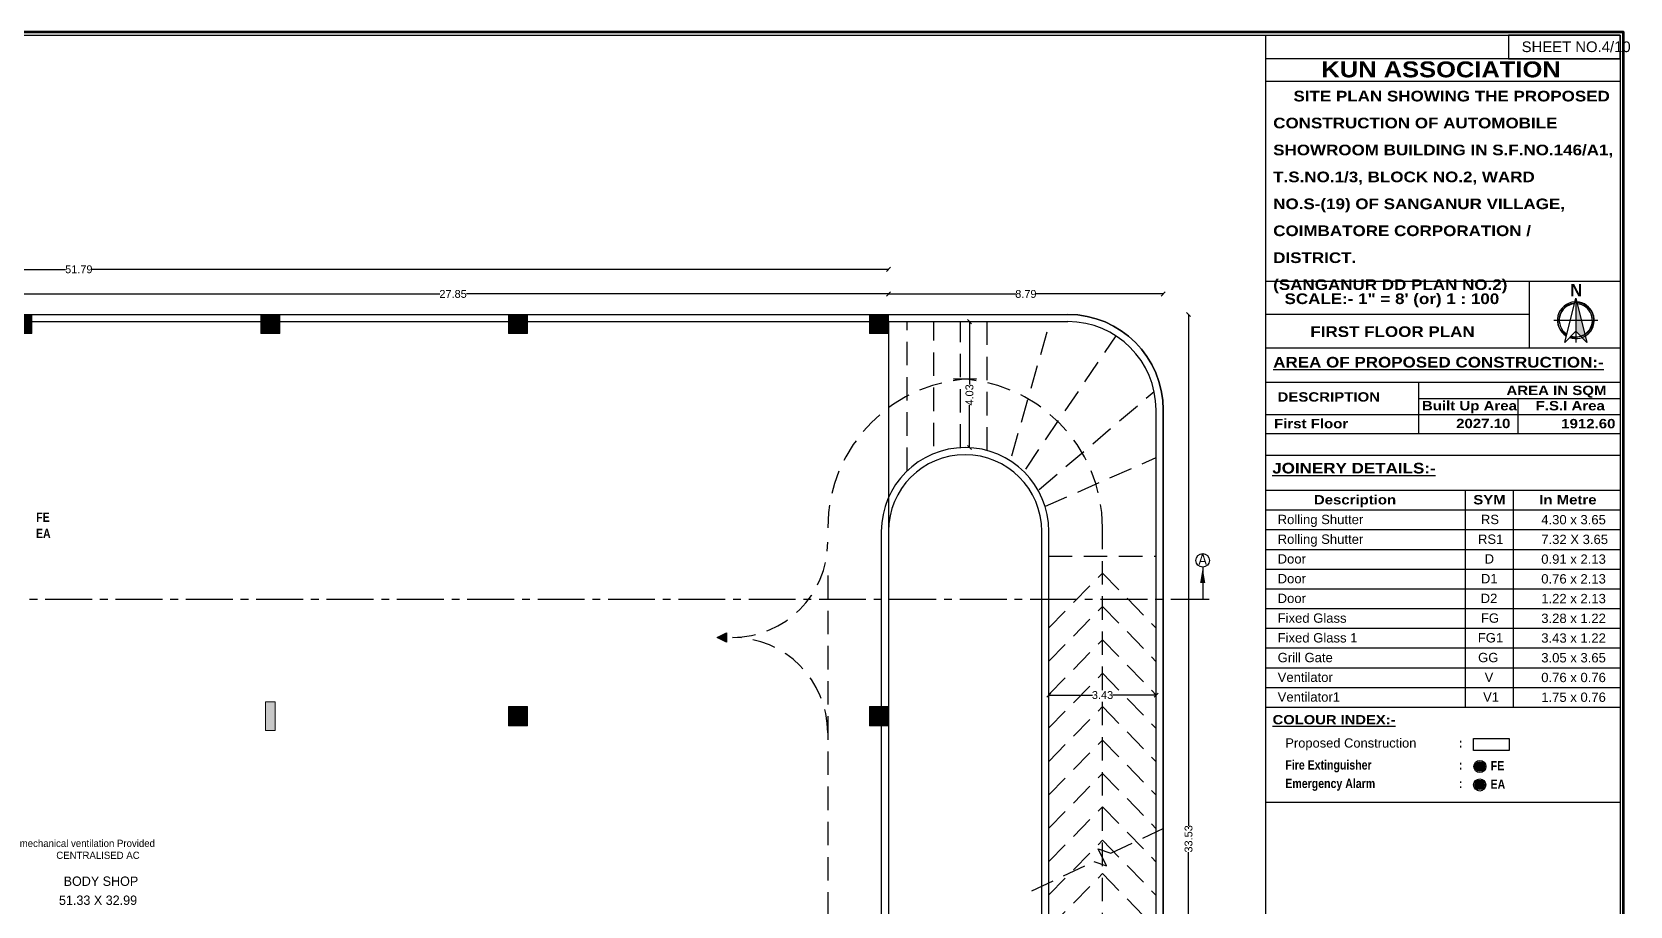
# Model space of a CAD drawing. Header units: metres. Extents: x 71870 to 72053, y 12512 to 13084.
# Drawn here: x 71935.3 to 71986.4, y 12816 to 12844 of the extents above; entities that cross this region are included whole.
import ezdxf

# ---------------------------------------------------------------- set-up
doc = ezdxf.new("R2010")
doc.units = ezdxf.units.M
doc.header["$MEASUREMENT"] = 0
doc.linetypes.add('CENTER2', pattern=[1.125, 0.75, -0.125, 0.125, -0.125])
doc.linetypes.add('Dim Line', pattern=[0.375, 0.25, -0.125])
doc.layers.get('Defpoints').update_dxf_attribs({"color": 6, "lineweight": 0})
doc.layers.add('02_FB_WALL', color=7, linetype='Continuous', lineweight=30)
doc.layers.add('COL', color=1, linetype='Continuous', lineweight=18)
doc.layers.add('BLK_1_FLR_2_BLT_UP_AREA', color=52, linetype='Continuous', plot=False)
doc.layers.add('BLK_1_FLR_2_BLT_UP_AREA_DEDUCT', color=52, linetype='Continuous', plot=False)
doc.layers.add('BLK_1_FLR_2_ROOM_1', color=2, linetype='Continuous')
doc.styles.add('bold', font='GOTHICB.TTF')
doc.styles.add('century Gothic', font='arial.ttf')
doc.styles.add('MtXpl_Arial_Black', font='')
doc.styles.get("Standard").update_dxf_attribs({"font": 'arial.ttf'})
doc.styles.add('TITLE', font='GOTHIC.TTF')
doc.styles.get('MtXpl_Arial_Black').set_extended_font_data('Arial Black')
doc.dimstyles.new('STAND', dxfattribs={"dimtxt": 0.25, "dimasz": 0.13, "dimexe": 0, "dimexo": 0, "dimgap": 0, "dimtad": 0, "dimzin": 0, "dimdsep": 46, "dimtxsty": 'century Gothic', "dimblk": 'OBLIQUE', "dimcen": 0.15, "dimse1": 1, "dimse2": 1, "dimclrd": 5, "dimclre": 7, "dimclrt": 5, "dimazin": 0, "dimtfac": 1, "dimtofl": 0, "dimtmove": 0, "dimatfit": 3, "dimfxl": 0, "dimtolj": 1, "dimtzin": 0, "dimlwd": -1, "dimlwe": -1, "dimarcsym": 0})
doc.dimstyles.get("Standard").update_dxf_attribs({"dimtxt": 0.18, "dimasz": 0.18, "dimexe": 0.18, "dimexo": 0.0625, "dimgap": 0.09, "dimtad": 0, "dimtih": 1, "dimtoh": 1, "dimdec": 4, "dimzin": 0, "dimdsep": 46, "dimtxsty": 'Standard', "dimcen": 0.09, "dimadec": 0, "dimazin": 0, "dimtfac": 1, "dimtdec": 4, "dimtofl": 0, "dimtmove": 0, "dimatfit": 3, "dimfxl": 0, "dimtolj": 1, "dimtzin": 0, "dimarcsym": 0})

# ---------------------------------------------------------------- blocks, each defined once
blk = doc.blocks.new('*U3')
at = {"layer": 'COL'}
h = blk.add_hatch(color=8, dxfattribs=at)
h.dxf.hatch_style = 1
h.paths.add_polyline_path([(2704.9, 761), (2704.9, 737), (2680.9, 737), (2680.9, 761)])
at = {"layer": 'COL', "ltscale": 0.02}
blk.add_lwpolyline([(2704.9, 761), (2704.9, 737), (2680.9, 737), (2680.9, 761)], close=True, dxfattribs=at)
blk = doc.blocks.new('A$C493907E4')
at = {"layer": 'COL'}
h = blk.add_hatch(color=8, dxfattribs=at)
h.dxf.hatch_style = 1
h.paths.add_polyline_path([(12, 36), (12, 0), (0, 0), (0, 36)])
at = {"layer": 'COL', "ltscale": 0.02}
blk.add_lwpolyline([(12, 36), (12, 0), (0, 0), (0, 36)], close=True, dxfattribs=at)
blk = doc.blocks.new('arrowww')
at = {"layer": '02_FB_WALL'}
h = blk.add_hatch(color=252, dxfattribs=at)
h.dxf.hatch_style = 1
h.paths.add_polyline_path([(156792.6, 14158.6), (156780.6, 14164.6), (156792.6, 14170.6)])
at = {"layer": '02_FB_WALL', "color": 252}
blk.add_lwpolyline([(156792.6, 14158.6), (156780.6, 14164.6), (156792.6, 14170.6)], close=True, dxfattribs=at)
blk = doc.blocks.new('_Oblique')
at = {"color": 0, "linetype": 'ByBlock', "lineweight": -2}
blk.add_line((-0.5, -0.5), (0.5, 0.5), dxfattribs=at)
blk = doc.blocks.new('*D110')
at = {"color": 5}
for p, q in [((71934.881, 12835.59), (71948.381, 12835.59)), ((71962.731, 12835.59), (71949.231, 12835.59))]:
    blk.add_line(p, q, dxfattribs=at)
at = {"layer": 'Defpoints', "color": 0, "lineweight": 25}
for p in [(71962.731, 12835.59), (71962.731, 12834.934), (71934.881, 12834.324)]:
    blk.add_point(p, dxfattribs=at)
at = {"color": 5, "xscale": 0.13, "yscale": 0.13, "zscale": 0.13, "rotation": 180}
blk.add_blockref('_Oblique', (71934.881, 12835.59), dxfattribs=at)
at = {"color": 5, "xscale": 0.13, "yscale": 0.13, "zscale": 0.13}
blk.add_blockref('_Oblique', (71962.731, 12835.59), dxfattribs=at)
at = {"color": 5, "insert": (71948.806, 12835.59), "char_height": 0.25, "attachment_point": 5, "style": 'century Gothic'}
blk.add_mtext('\\A1;27.85', dxfattribs=at)
blk = doc.blocks.new('*D111')
at = {"color": 5}
for p, q in [((71962.731, 12835.59), (71966.8, 12835.59)), ((71971.519, 12835.59), (71967.45, 12835.59))]:
    blk.add_line(p, q, dxfattribs=at)
at = {"layer": 'Defpoints', "color": 0, "lineweight": 25}
for p in [(71971.519, 12835.59), (71962.731, 12834.934), (71971.519, 12831.886)]:
    blk.add_point(p, dxfattribs=at)
at = {"color": 5, "xscale": 0.13, "yscale": 0.13, "zscale": 0.13, "rotation": 180}
blk.add_blockref('_Oblique', (71962.731, 12835.59), dxfattribs=at)
at = {"color": 5, "xscale": 0.13, "yscale": 0.13, "zscale": 0.13}
blk.add_blockref('_Oblique', (71971.519, 12835.59), dxfattribs=at)
at = {"color": 5, "insert": (71967.125, 12835.59), "char_height": 0.25, "attachment_point": 5, "style": 'century Gothic'}
blk.add_mtext('\\A1;8.79', dxfattribs=at)
blk = doc.blocks.new('*D112')
at = {"color": 5}
for p, q in [((71910.94, 12836.377), (71936.414, 12836.377)), ((71962.731, 12836.377), (71937.258, 12836.377))]:
    blk.add_line(p, q, dxfattribs=at)
at = {"layer": 'Defpoints', "color": 0, "lineweight": 25}
for p in [(71910.94, 12836.377), (71910.94, 12834.934), (71962.731, 12834.934)]:
    blk.add_point(p, dxfattribs=at)
at = {"color": 5, "xscale": 0.13, "yscale": 0.13, "zscale": 0.13, "rotation": 180}
blk.add_blockref('_Oblique', (71910.94, 12836.377), dxfattribs=at)
at = {"color": 5, "xscale": 0.13, "yscale": 0.13, "zscale": 0.13}
blk.add_blockref('_Oblique', (71962.731, 12836.377), dxfattribs=at)
at = {"color": 5, "insert": (71936.836, 12836.377), "char_height": 0.25, "attachment_point": 5, "style": 'century Gothic'}
blk.add_mtext('\\A1;51.79', dxfattribs=at)
blk = doc.blocks.new('*D127')
at = {"color": 5}
for p, q in [((71972.328, 12834.934), (71972.328, 12818.592)), ((71972.328, 12801.406), (71972.328, 12817.748))]:
    blk.add_line(p, q, dxfattribs=at)
at = {"layer": 'Defpoints', "color": 0, "lineweight": 25}
for p in [(71962.731, 12834.934), (71962.731, 12801.406), (71972.328, 12801.406)]:
    blk.add_point(p, dxfattribs=at)
at = {"color": 5, "xscale": 0.13, "yscale": 0.13, "zscale": 0.13}
for p, rotation in [((71972.328, 12834.934), 90), ((71972.328, 12801.406), 270)]:
    blk.add_blockref('_Oblique', p, dxfattribs=dict(at, rotation=rotation))
at = {"color": 5, "lineweight": 25, "insert": (71972.328, 12818.17), "char_height": 0.25, "attachment_point": 5, "rotation": 90, "style": 'century Gothic'}
blk.add_mtext('\\A1;33.53', dxfattribs=at)
blk = doc.blocks.new('*D128')
at = {"color": 5}
for p, q in [((71967.862, 12822.768), (71969.252, 12822.768)), ((71971.291, 12822.768), (71969.901, 12822.768))]:
    blk.add_line(p, q, dxfattribs=at)
at = {"layer": 'Defpoints', "color": 0, "lineweight": 25}
for p in [(71971.291, 12822.768), (71967.862, 12822.385), (71971.291, 12822.385)]:
    blk.add_point(p, dxfattribs=at)
at = {"color": 5, "xscale": 0.13, "yscale": 0.13, "zscale": 0.13, "rotation": 180}
blk.add_blockref('_Oblique', (71967.862, 12822.768), dxfattribs=at)
at = {"color": 5, "xscale": 0.13, "yscale": 0.13, "zscale": 0.13}
blk.add_blockref('_Oblique', (71971.291, 12822.768), dxfattribs=at)
at = {"color": 5, "lineweight": 25, "insert": (71969.576, 12822.768), "char_height": 0.25, "attachment_point": 5, "style": 'century Gothic'}
blk.add_mtext('\\A1;3.43', dxfattribs=at)
blk = doc.blocks.new('*D129')
at = {"color": 5}
for p, q in [((71965.321, 12834.705), (71965.321, 12832.692)), ((71965.321, 12830.68), (71965.321, 12832.033))]:
    blk.add_line(p, q, dxfattribs=at)
at = {"layer": 'Defpoints', "color": 0, "lineweight": 25}
for p in [(71965.182, 12834.705), (71965.321, 12834.705), (71965.182, 12830.68)]:
    blk.add_point(p, dxfattribs=at)
at = {"color": 5, "xscale": 0.13, "yscale": 0.13, "zscale": 0.13}
for p, rotation in [((71965.321, 12834.705), 90), ((71965.321, 12830.68), 270)]:
    blk.add_blockref('_Oblique', p, dxfattribs=dict(at, rotation=rotation))
at = {"color": 5, "lineweight": 25, "insert": (71965.321, 12832.363), "char_height": 0.25, "attachment_point": 5, "rotation": 90, "style": 'century Gothic'}
blk.add_mtext('\\A1;4.03', dxfattribs=at)

msp = doc.modelspace()

# ---------------------------------------------------------------- hatches: boundary and pattern name
at = {"lineweight": 25}
h = msp.add_hatch(color=256, dxfattribs=at)
h.dxf.hatch_style = 1
h.paths.add_polyline_path([(71981.79533, 12820.48672, 1), (71981.49812, 12820.48672, 1)])
h = msp.add_hatch(color=256, dxfattribs=at)
h.dxf.hatch_style = 1
h.paths.add_polyline_path([(71981.78848, 12819.89483, 1), (71981.49126, 12819.89483, 1)])

# ---------------------------------------------------------------- linework, layer by layer
at = {"color": 7, "lineweight": 25}
for p, q in [((71974.78488, 12843.86577), (71974.78488, 12788.20783)), ((71974.78488, 12832.76603), (71986.12966, 12832.76603)), ((71979.67923, 12832.76603), (71979.67923, 12831.13458)), ((71979.67923, 12832.25112), (71986.12966, 12832.25112)), ((71982.8595, 12832.25112), (71982.8595, 12831.13458)), ((71974.78488, 12831.73622), (71986.12966, 12831.73622)), ((71974.78488, 12831.13458), (71986.12966, 12831.13458)), ((71974.78488, 12830.99423), (71974.78488, 12825.75293)), ((71986.12966, 12830.99423), (71986.12966, 12825.75293)), ((71974.78488, 12830.44146), (71986.12966, 12830.44146))]:
    msp.add_line(p, q, dxfattribs=at)
at = {"color": 7, "lineweight": 25, "ltscale": 0.3}
for p, q in [((71984.71372, 12835.45524), (71984.71372, 12834.04383)), ((71984.00802, 12834.74954), (71985.41942, 12834.74954))]:
    msp.add_line(p, q, dxfattribs=at)
for p, q in [((71919.49242, 12834.93406), (71968.47144, 12834.93402)), ((71935.33837, 12834.70545), (71968.47144, 12834.70542)), ((71971.29084, 12804.45405), (71971.29084, 12831.88602)), ((71971.51944, 12804.45405), (71971.51944, 12831.88602)), ((71962.50244, 12827.99982), (71962.50244, 12808.49264)), ((71962.73104, 12827.99982), (71962.73104, 12808.49264)), ((71967.63324, 12808.49264), (71967.63324, 12827.99982)), ((71967.86184, 12808.49264), (71967.86184, 12827.99982))]:
    msp.add_line(p, q)
at = {"linetype": 'Dim Line', "ltscale": 3}
for p, q in [((71962.73105, 12834.70543), (71962.73105, 12829.15798)), ((71963.32903, 12829.93548), (71963.32903, 12834.70543)), ((71964.18151, 12830.72312), (71964.18151, 12834.70543)), ((71965.03399, 12830.67543), (71965.03399, 12834.70543)), ((71965.88648, 12830.5853), (71965.88648, 12834.70542)), ((71966.67373, 12830.4146), (71967.90436, 12834.70542)), ((71967.11865, 12829.99436), (71970.00792, 12834.24997)), ((71964.81384, 12832.87662), (71965.55044, 12832.87662)), ((71967.55024, 12829.34238), (71971.22849, 12832.47568)), ((71967.75364, 12828.80473), (71971.29084, 12830.36015)), ((71969.57634, 12808.30214), (71969.57634, 12828.11412)), ((71967.85259, 12827.20836), (71971.29084, 12827.20836)), ((71960.78794, 12826.59014), (71960.78794, 12808.11165))]:
    msp.add_line(p, q, dxfattribs=at)
at = {"lineweight": 25}
for p, q in [((71981.17496, 12829.31789), (71981.17496, 12822.38144)), ((71982.70868, 12829.31789), (71982.70868, 12822.38144))]:
    msp.add_line(p, q, dxfattribs=at)
at = {"lineweight": 80}
msp.add_lwpolyline([(71907.3407, 12788.10767), (71907.3407, 12843.96593), (71986.22983, 12843.96593), (71986.22983, 12788.10767)], close=True, dxfattribs=at)
at = {"lineweight": 25}
for points in [[(71907.44086, 12788.20783), (71907.44086, 12843.86577), (71986.12966, 12843.86577), (71986.12966, 12788.20783)], [(71981.43946, 12821.38029), (71982.58565, 12821.38029), (71982.58565, 12820.9987), (71981.43946, 12820.9987)]]:
    msp.add_lwpolyline(points, close=True, dxfattribs=at)
at = {"color": 7, "lineweight": 25}
msp.add_lwpolyline([(71986.12966, 12843.86577), (71982.55822, 12843.86577), (71982.55822, 12843.10223), (71986.12966, 12843.10223)], close=True, dxfattribs=at)
at = {"lineweight": 25}
for points in [[(71986.12966, 12843.10223), (71974.78488, 12843.10223)], [(71986.12966, 12842.38385), (71974.78488, 12842.38385)], [(71974.78488, 12829.31789), (71986.12966, 12829.31789)], [(71974.78488, 12828.6873), (71986.12966, 12828.6873)], [(71974.78488, 12828.05672), (71986.12966, 12828.05672)], [(71974.78488, 12827.42613), (71986.12966, 12827.42613)], [(71974.78488, 12827.42613), (71986.12966, 12827.42613)], [(71974.78488, 12826.79555), (71986.12966, 12826.79555)], [(71974.78488, 12826.16496), (71986.12966, 12826.16496)], [(71974.78488, 12825.53437), (71986.12966, 12825.53437)], [(71974.78488, 12824.90379), (71986.12966, 12824.90379)], [(71974.78488, 12824.2732), (71986.12966, 12824.2732)], [(71974.78488, 12823.64262), (71986.12966, 12823.64262)], [(71974.78488, 12823.01203), (71986.12966, 12823.01203)], [(71974.78488, 12822.38144), (71986.12966, 12822.38144)], [(71974.78488, 12819.34225), (71986.12966, 12819.34225)]]:
    msp.add_lwpolyline(points, dxfattribs=at)
at = {"color": 7, "lineweight": 25}
for points in [[(71974.78488, 12835.99927), (71986.12966, 12835.99927)], [(71983.22018, 12835.99927), (71983.22018, 12833.87266)], [(71983.22018, 12834.93597), (71974.78488, 12834.93597)], [(71974.78488, 12833.87266), (71986.12966, 12833.87266)]]:
    msp.add_lwpolyline(points, dxfattribs=at)
at = {"color": 7, "lineweight": 25, "ltscale": 0.3}
msp.add_lwpolyline([(71984.71372, 12835.45524), (71985.06657, 12834.04383), (71984.71372, 12834.39668), (71984.36087, 12834.04383)], close=True, dxfattribs=at)
for points in [[(71984.67291, 12835.29198, 0.39238461), (71984.16974, 12834.74954, 1)], [(71985.28711, 12834.74954, 0.41421356), (71984.71372, 12835.32292, 1)], [(71984.41495, 12834.26015, -0.26139347), (71984.14034, 12834.74954, -1)], [(71985.2577, 12834.74954, -0.41421356), (71984.71372, 12834.20556, -1)], [(71984.71372, 12834.17615, -0.08399708), (71984.5251, 12834.20806, -1)]]:
    msp.add_lwpolyline(points, format="xyb", dxfattribs=at)
at = {"linetype": 'Dim Line', "ltscale": 3}
for points in [[(71967.86184, 12824.91924), (71969.57634, 12826.66978), (71971.29084, 12824.90295)], [(71967.86184, 12823.85153), (71969.57634, 12825.60208), (71971.29084, 12823.83525)], [(71967.86184, 12822.78383), (71969.57634, 12824.53437), (71971.29084, 12822.76754)], [(71967.86184, 12821.71612), (71969.57634, 12823.46667), (71971.29084, 12821.69984)], [(71967.86184, 12820.64842), (71969.57634, 12822.39896), (71971.29084, 12820.63214)], [(71967.86184, 12819.58072), (71969.57634, 12821.33126), (71971.29084, 12819.56443)], [(71967.86184, 12818.51301), (71969.57634, 12820.26356), (71971.29084, 12818.49673)], [(71967.86184, 12817.44531), (71969.57634, 12819.19585), (71971.29084, 12817.42903)], [(71967.31539, 12816.50864), (71969.29584, 12817.44918), (71969.70192, 12817.30461), (71969.44041, 12817.85527), (71969.8465, 12817.71069), (71971.82694, 12818.65123)], [(71967.86184, 12816.37761), (71969.57634, 12818.12815), (71971.29084, 12816.36132)], [(71967.86184, 12815.3099), (71969.57634, 12817.06045), (71971.29084, 12815.29362)]]:
    msp.add_lwpolyline(points, dxfattribs=at)
at = {"color": 1, "linetype": 'CENTER2', "lineweight": 25, "ltscale": 2}
msp.add_lwpolyline([(71908.76131, 12825.83876), (71972.98936, 12825.83876)], dxfattribs=at)
at = {"color": 1, "linetype": 'Continuous', "lineweight": 25, "ltscale": 2}
msp.add_circle((71972.78035, 12827.07253), 0.21596, dxfattribs=at)
at = {"lineweight": 25}
for centre, radius in [((71981.64673, 12820.48672), 0.1938), ((71981.64673, 12820.48672), 0.14861), ((71981.63987, 12819.89483), 0.1938), ((71981.63987, 12819.89483), 0.14861)]:
    msp.add_circle(centre, radius, dxfattribs=at)
for centre, radius, end in [((71968.47144, 12831.88602), 3.048, 90), ((71968.47144, 12831.88602), 2.8194, 90), ((71965.18214, 12827.99982), 2.6797, 180), ((71965.18214, 12827.99982), 2.4511, 180)]:
    msp.add_arc(centre, radius, 0, end)
at = {"color": 7, "lineweight": 25, "ltscale": 0.3}
for radius, start, end in [(0.58809, 92.884151, 239.043362), (0.52928, 94.831264, 237.096249), (0.58809, 250.10409, 87.115849), (0.52928, 253.125506, 85.168736)]:
    msp.add_arc((71984.71372, 12834.74954), radius, start, end, dxfattribs=at)
at = {"linetype": 'Dim Line', "ltscale": 3}
for centre, radius, start, end in [((71965.55044, 12828.11412), 4.7625, 90, 180), ((71964.81384, 12828.11412), 4.7625, 0, 90), ((71957.73994, 12827.65697), 3.048, 270, 0), ((71957.73994, 12821.56097), 3.048, 0, 90)]:
    msp.add_arc(centre, radius, start, end, dxfattribs=at)
at = {"color": 7, "lineweight": 25, "ltscale": 0.3}
msp.add_solid([(71984.71372, 12835.45524), (71985.06657, 12834.04383), (71984.71372, 12834.39668)], dxfattribs=at)
at = {"layer": 'BLK_1_FLR_2_BLT_UP_AREA', "color": 52, "lineweight": 25}
msp.add_lwpolyline([(71910.94044, 12834.93406), (71923.74205, 12834.93406), (71968.47144, 12834.93402, -0.41421312), (71971.51944, 12831.88602), (71971.51944, 12804.45405, -0.41421356), (71968.47144, 12801.40605), (71910.94044, 12801.40605)], format="xyb", close=True, dxfattribs=at)
at = {"layer": 'BLK_1_FLR_2_BLT_UP_AREA_DEDUCT', "color": 52, "lineweight": 25}
msp.add_lwpolyline([(71967.63324, 12827.99982, 1), (71962.73104, 12827.99982), (71962.73104, 12808.49264, 1), (71967.63324, 12808.49264)], format="xyb", close=True, dxfattribs=at)
at = {"layer": 'BLK_1_FLR_2_ROOM_1', "color": 2, "lineweight": 25}
msp.add_lwpolyline([(71911.16904, 12834.32446), (71911.16904, 12834.70546), (71926.80397, 12834.70545), (71926.80397, 12827.69505), (71934.88183, 12827.69505), (71934.88183, 12834.70545), (71962.73105, 12834.70545), (71962.73103, 12801.63465), (71950.81061, 12801.63465), (71950.81061, 12808.72124), (71943.03788, 12808.72124), (71943.03788, 12801.70491), (71911.16904, 12801.70491)], close=True, dxfattribs=at)

# ---------------------------------------------------------------- block references
at = {"xscale": 0.0254, "yscale": 0.0254, "zscale": 0.0254}
for name, p in [('*U3', (71866.63294, 12815.60457)), ('*U3', (71874.56139, 12815.60454)), ('*U3', (71882.48619, 12815.60454)), ('*U3', (71894.02562, 12815.60454)), ('arrowww', (67975.02018, 12464.82798)), ('*U3', (71882.48619, 12803.0697)), ('*U3', (71894.02561, 12803.0697))]:
    msp.add_blockref(name, p, dxfattribs=at)
at = {"xscale": 0.0254, "yscale": 0.0254, "zscale": 0.0254, "rotation": 180}
msp.add_blockref('A$C493907E4', (71943.11442, 12822.55158), dxfattribs=at)

# ---------------------------------------------------------------- texts
at = {"color": 7, "lineweight": 25, "ltscale": 0.3, "style": 'bold'}
msp.add_text('N', height=0.38923, rotation=180.009351, dxfattribs=at).set_placement((71984.91209, 12835.90875))
at = {"color": 7, "lineweight": 25, "insert": (71984.72441, 12843.49065), "char_height": 0.34, "width": 4.2485503, "attachment_point": 5}
msp.add_mtext('SHEET NO.4/10', dxfattribs=at)
at = {"color": 7, "lineweight": 25, "attachment_point": 1, "line_spacing_factor": 1.519185, "style": 'MtXpl_Arial_Black'}
for s, insert, char_height, width in [('{\\C256;KUN ASSOCIATION }', (71976.57564, 12843.02501), 0.51, 16.2654081), ('{\\W4.29283;\\C256; \\W1;SITE PLAN SHOWING THE PROPOSED CONSTRUCTION OF AUTOMOBILE SHOWROOM BUILDING IN S.F.NO.146/A1, T.S.NO.1/3, BLOCK NO.2, WARD NO.S-(19) OF SANGANUR VILLAGE, COIMBATORE CORPORATION / DISTRICT. \\P(SANGANUR DD PLAN NO.2)}', (71975.03514, 12842.08565), 0.34, 10.8436054), ('{\\C256;SCALE:- 1" = 8\' (or) 1 : 100}', (71975.39748, 12835.60772), 0.34, 10.8436054), ('{\\C256;FIRST FLOOR PLAN}', (71976.22357, 12834.55634), 0.34, 10.8436054), ('{\\L\\C256;AREA OF PROPOSED CONSTRUCTION:-}', (71975.03514, 12833.57854), 0.34, 10.8436054)]:
    msp.add_mtext(s, dxfattribs=dict(at, insert=insert, char_height=char_height, width=width))
at = {"lineweight": 25, "attachment_point": 1}
for s, width, insert, char_height in [('{\\fArial Black|b0|i0|c0|p34;DESCRIPTION}', 13.7588778, (71975.17328, 12832.44898), 0.3001138), ('{\\fArial Black|b0|i0|c0|p34;AREA IN SQM}', 13.7588778, (71982.49545, 12832.65922), 0.3001138), ('{\\fArial Black|b0|i0|c0|p34;Built Up Area}', 13.7588778, (71979.79179, 12832.16914), 0.3001138), ('{\\fArial Black|b0|i0|c0|p34;F.S.I Area}', 13.7588778, (71983.42883, 12832.16914), 0.3001138), ('{\\fArial Black|b0|i0|c0|p34;First Floor}', 13.7588778, (71975.06178, 12831.59544), 0.3001138), ('{\\fArial Black|b0|i0|c0|p34;2027.10}', 2.8698399, (71980.8858, 12831.60061), 0.3001138), ('{\\fArial Black|b0|i0|c0|p34;1912.60}', 13.7588778, (71984.24661, 12831.59544), 0.3001138), ('{\\fArial Black|b0|i0|c0|p34;Description}', 13.7588778, (71976.33765, 12829.16194), 0.2989123), ('{\\fArial Black|b0|i0|c0|p34;SYM}', 13.7588778, (71981.4346, 12829.16194), 0.2989123), ('{\\fArial Black|b0|i0|c0|p34;In Metre}', 13.7588778, (71983.54417, 12829.16194), 0.2989123), ('Rolling Shutter', 13.7588778, (71975.17754, 12828.53135), 0.2989123), ('RS', 13.7588778, (71981.67778, 12828.53135), 0.298912), ('4.30 x 3.65', 13.7588778, (71983.60863, 12828.52448), 0.2989123), ('Rolling Shutter', 13.7588778, (71975.17754, 12827.90077), 0.2989123), ('RS1', 13.7588778, (71981.58462, 12827.90077), 0.298912), ('7.32 X 3.65', 13.7588778, (71983.60863, 12827.8939), 0.2989123), ('Door', 13.7588778, (71975.17754, 12827.27018), 0.298912), ('D', 13.7588778, (71981.79767, 12827.27018), 0.29891), ('0.91 x 2.13', 13.7588778, (71983.60863, 12827.26331), 0.2989123), ('Door', 13.7588778, (71975.17754, 12826.63959), 0.298912), ('D1', 13.7588778, (71981.67778, 12826.63959), 0.298912), ('0.76 x 2.13', 13.7588778, (71983.60863, 12826.63272), 0.2989123), ('Door', 13.7588778, (71975.17754, 12826.00901), 0.298912), ('D2', 13.7588778, (71981.67098, 12826.00901), 0.298912), ('1.22 x 2.13', 13.7588778, (71983.60863, 12826.00214), 0.2989123), ('Fixed Glass ', 13.7588778, (71975.17754, 12825.37842), 0.2989123), ('FG', 13.7588778, (71981.67778, 12825.37842), 0.298912), ('3.28 x 1.22', 13.7588778, (71983.60863, 12825.37155), 0.2989123), ('Fixed Glass 1', 13.7588778, (71975.17754, 12824.74784), 0.2989123), ('FG1', 13.7588778, (71981.57821, 12824.74784), 0.298912), ('3.43 x 1.22', 13.7588778, (71983.60863, 12824.74097), 0.2989123), ('Grill Gate', 13.7588778, (71975.17754, 12824.11725), 0.298912), ('GG', 13.7588778, (71981.58796, 12824.11725), 0.298912), ('3.05 x 3.65', 13.7588778, (71983.60863, 12824.11038), 0.2989123), ('Ventilator ', 13.7588778, (71975.17754, 12823.48666), 0.2989123), ('V', 13.7588778, (71981.79767, 12823.48666), 0.29891), ('0.76 x 0.76', 13.7588778, (71983.60863, 12823.47979), 0.2989123), ('Ventilator1 ', 13.7588778, (71975.17754, 12822.85608), 0.2989123), ('V1', 13.7588778, (71981.74866, 12822.85608), 0.298912), ('1.75 x 0.76', 13.7588778, (71983.60863, 12822.84921), 0.2989123), ('{\\fArial Black|b0|i0|c0|p34;\\LCOLOUR INDEX:-}', 13.7588778, (71975.01643, 12822.12874), 0.2950098), ('Proposed Construction', 13.7588778, (71975.4233, 12821.38375), 0.2950098), ('{\\fArial Narrow|b1|i0|c0|p34;:}', 13.7588778, (71980.97654, 12821.38375), 0.2950098), ('{\\fArial Narrow|b1|i0|c0|p34;Fire Extinguisher}', 13.7588778, (71975.4233, 12820.68272), 0.2950098), ('{\\fArial Narrow|b1|i0|c0|p34;:}', 13.7588778, (71980.97654, 12820.68272), 0.2950098), ('{\\fArial Narrow|b1|i0|c0|p34;FE}', 13.7588778, (71981.99305, 12820.65755), 0.2950098), ('{\\fArial Narrow|b1|i0|c0|p34;Emergency Alarm }', 13.7588778, (71975.4233, 12820.09083), 0.2950098), ('{\\fArial Narrow|b1|i0|c0|p34;EA}', 13.7588778, (71981.98619, 12820.06566), 0.2950098), ('{\\fArial Narrow|b1|i0|c0|p34;:}', 13.7588778, (71980.97654, 12820.09083), 0.2950098)]:
    msp.add_mtext_dynamic_manual_height_columns(s, width=width, gutter_width=6.01629, heights=[0], dxfattribs=dict(at, insert=insert, char_height=char_height))
at = {"color": 7, "lineweight": 25, "insert": (71975.00534, 12830.19189), "char_height": 0.34, "attachment_point": 1, "line_spacing_factor": 1.519185, "style": 'MtXpl_Arial_Black'}
msp.add_mtext_dynamic_manual_height_columns('{\\fArial Black|b0|i0|c0|p34;\\LJOINERY DETAILS:-}', width=13.7588778, gutter_width=6.01629, heights=[0], dxfattribs=at)
at = {"color": 33, "lineweight": 25, "char_height": 0.2950098, "attachment_point": 1}
for s, insert in [('{\\fArial Narrow|b1|i0|c0|p34;FE}', (71935.47267, 12828.60036)), ('{\\fArial Narrow|b1|i0|c0|p34;EA}', (71935.46581, 12828.08238))]:
    msp.add_mtext_dynamic_manual_height_columns(s, width=13.7588778, gutter_width=6.01629, heights=[0], dxfattribs=dict(at, insert=insert))
at = {"color": 1, "linetype": 'Continuous', "lineweight": 25, "ltscale": 2, "insert": (71972.64122, 12827.27508), "char_height": 0.3429, "attachment_point": 1}
msp.add_mtext_dynamic_manual_height_columns('{\\fTahoma|b0|i0|c0|p34;A}', width=1547.5845061, gutter_width=1, heights=[0], dxfattribs=at)
at = {"attachment_point": 1, "style": 'TITLE'}
for s, insert, char_height, width in [('{\\W9.268949; }mechanical ventilation Provided\\P{\\W7.65461;   }CENTRALISED AC', (71934.15343, 12818.14373), 0.23, 6.6482647), ('BODY SHOP', (71936.35103, 12816.96742), 0.3, 2.3595602), ('51.33 X 32.99', (71936.20154, 12816.35931), 0.3, 2.5770123)]:
    msp.add_mtext(s, dxfattribs=dict(at, insert=insert, char_height=char_height, width=width))

# ---------------------------------------------------------------- dimensions: what is measured, and where the dimension line sits
for base, p1, p2, picture, middle in [((71910.94044, 12836.37664), (71962.73105, 12834.93403), (71910.94044, 12834.93406), '*D112', (71936.83574, 12836.37664)), ((71962.73105, 12835.59001), (71934.88114, 12834.32445), (71962.73105, 12834.93403), '*D110', (71948.80609, 12835.59001)), ((71971.51944, 12835.59001), (71962.73105, 12834.93403), (71971.51944, 12831.88602), '*D111', (71967.12524, 12835.59001))]:
    dim = msp.add_linear_dim(base=base, p1=p1, p2=p2, dimstyle='STAND', override={"dimtmove": 2})
    dim.commit()
    dim.dimension.update_dxf_attribs({"geometry": picture, "text_midpoint": middle})
at = {"lineweight": 25}
dim = msp.add_linear_dim(base=(71972.32812, 12801.40605), p1=(71962.73105, 12834.93403), p2=(71962.73105, 12801.40605), angle=90, dimstyle='STAND', dxfattribs=at)
dim.commit()
dim.dimension.update_dxf_attribs({"geometry": '*D127', "text_midpoint": (71972.32812, 12818.17004)})
dim = msp.add_linear_dim(base=(71965.32145, 12834.70542), p1=(71965.18214, 12830.67953), p2=(71965.18214, 12834.70542), angle=90, dimstyle='STAND', dxfattribs=at)
dim.commit()
dim.dimension.update_dxf_attribs({"geometry": '*D129', "text_midpoint": (71965.32145, 12832.36275), "dimtype": 160})
dim = msp.add_linear_dim(base=(71971.29084, 12822.76754), p1=(71967.86184, 12822.38504), p2=(71971.29084, 12822.38504), dimstyle='STAND', dxfattribs=at)
dim.commit()
dim.dimension.update_dxf_attribs({"geometry": '*D128', "text_midpoint": (71969.57634, 12822.76754)})

# ---------------------------------------------------------------- leaders
at = {"color": 1, "linetype": 'Continuous', "lineweight": 25, "ltscale": 2}
msp.add_leader([(71972.78035, 12826.84829), (71972.78035, 12825.83876)], dimstyle='Standard', override={"dimasz": 0.5, "dimgap": 0.09, "dimtad": 0, "dimclrd": 1}, dxfattribs=at)

doc.saveas('drawing.dxf')
